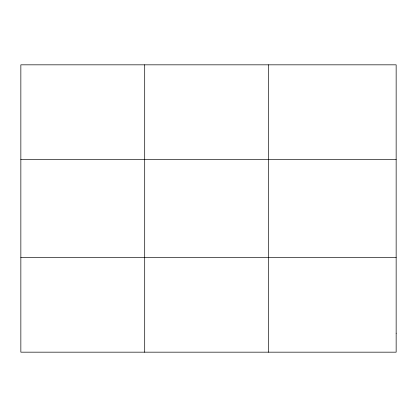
<?xml version="1.0" encoding="UTF-8"?>
<svg xmlns="http://www.w3.org/2000/svg" width="417" height="417" viewBox="0 0 417 417"><rect width="100%" height="100%" fill="white"/><g stroke="black" fill="none" stroke-linecap="round" stroke-linejoin="round"><path stroke-width="0.63" d="M144.699 352.172L144.699 64.828M268.548 352.172L268.548 64.828M20.85 159.648L396.15 159.648M20.85 257.352L396.15 257.352M396.15 333.209L396.15 352.172L20.85 352.172L20.85 64.828L396.15 64.828L396.15 333.209"/></g></svg>
